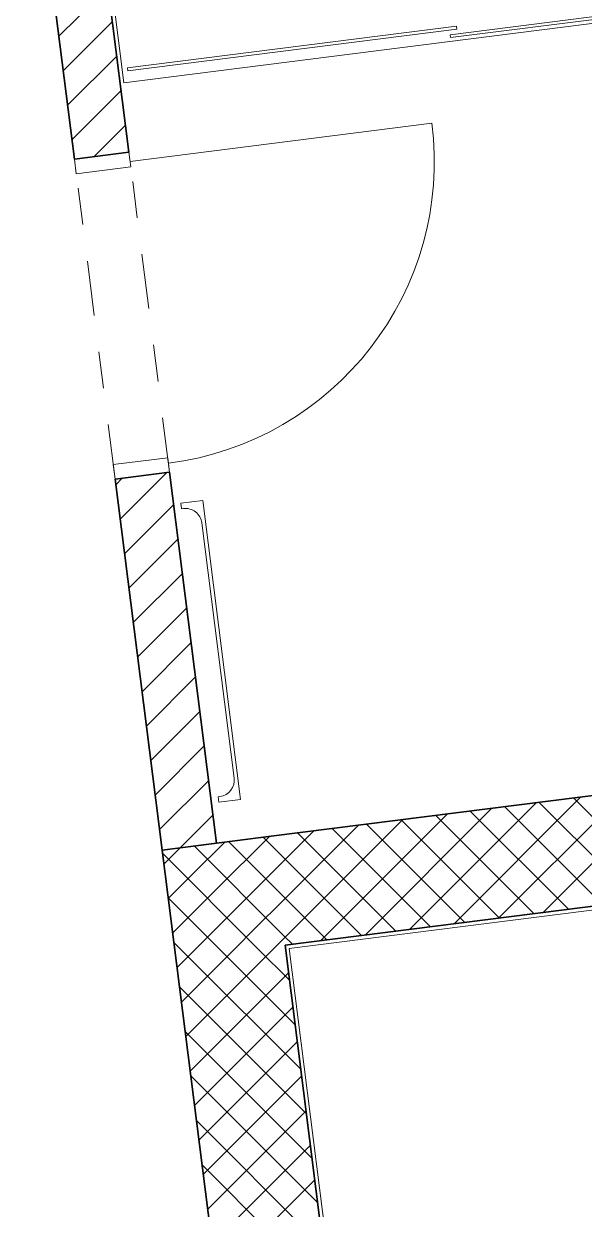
# Model space of a CAD drawing. Header units: metres. Extents: x 2713679.5 to 2713747.3, y 1226017.1 to 1226104.2.
# Drawn here: x 2713700.17 to 2713701.7, y 1226032.286 to 1226035.521 of the extents above; entities that cross this region are included whole.
import ezdxf

# ---------------------------------------------------------------- set-up
doc = ezdxf.new("R2010")
doc.units = ezdxf.units.M
doc.header["$MEASUREMENT"] = 0
doc.linetypes.add('Strichpunkt 3_1_1mm Achsen', pattern=[0.25, 0.15, -0.05, 0, -0.05])
doc.layers.add('plangrafiken', color=251, linetype='Continuous')
doc.layers.add('waende_stuetzen', color=250, linetype='Continuous')

msp = doc.modelspace()

# ---------------------------------------------------------------- linework, layer by layer
at = {"layer": 'plangrafiken', "color": 7, "linetype": 'Continuous', "lineweight": 13}
for p, q in [((2713700.4435, 1226035.36), (2713700.3302, 1226036.2528)), ((2713702.217, 1226035.6032), (2713701.3341, 1226035.4911)), ((2713702.2292, 1226035.5866), (2713700.4435, 1226035.36)), ((2713701.3351, 1226035.4832), (2713702.218, 1226035.5952)), ((2713701.3513, 1226035.5145), (2713700.4535, 1226035.4005)), ((2713700.4545, 1226035.3926), (2713701.3523, 1226035.5065)), ((2713701.3523, 1226035.5065), (2713701.3513, 1226035.5145)), ((2713701.3341, 1226035.4911), (2713701.3351, 1226035.4832)), ((2713700.4535, 1226035.4005), (2713700.4545, 1226035.3926)), ((2713700.6588, 1226034.22), (2713700.5992, 1226034.2124)), ((2713700.5992, 1226034.2124), (2713700.6011, 1226034.1975)), ((2713700.7622, 1226033.4045), (2713700.6588, 1226034.22)), ((2713700.6011, 1226034.1975), (2713700.6061, 1226034.1982)), ((2713700.6564, 1226034.1592), (2713700.7448, 1226033.4628)), ((2713700.7058, 1226033.4125), (2713700.7008, 1226033.4118)), ((2713700.7008, 1226033.4118), (2713700.7027, 1226033.397)), ((2713700.7027, 1226033.397), (2713700.7622, 1226033.4045)), ((2713701.7873, 1226033.1112), (2713700.8945, 1226032.9979)), ((2713700.8945, 1226032.9979), (2713701.1211, 1226031.2123))]:
    msp.add_line(p, q, dxfattribs=at)
for centre, start, end in [((2713700.6117, 1226034.1535), 7.2326, 97.2326), ((2713700.7001, 1226033.4571), 277.2326, 7.2326)]:
    msp.add_arc(centre, 0.045, start, end, dxfattribs=at)
at = {"layer": 'waende_stuetzen', "color": 7, "linetype": 'Continuous', "lineweight": 35}
for p, q in [((2713700.1702, 1226036.2426), (2713700.3087, 1226035.1513)), ((2713700.4575, 1226035.1702), (2713700.319, 1226036.2615)), ((2713700.4575, 1226035.1702), (2713700.3087, 1226035.1513)), ((2713700.5683, 1226034.2972), (2713700.4195, 1226034.2783)), ((2713700.4195, 1226034.2783), (2713700.5479, 1226033.2664)), ((2713700.6967, 1226033.2853), (2713700.5683, 1226034.2972)), ((2713702.78, 1226033.5497), (2713700.8455, 1226033.3042)), ((2713700.5479, 1226033.2664), (2713700.8455, 1226033.3042)), ((2713700.5479, 1226033.2664), (2713700.6967, 1226033.2853)), ((2713700.5479, 1226033.2664), (2713701.3392, 1226027.0314)), ((2713700.8833, 1226033.0066), (2713702.8178, 1226033.2521)), ((2713701.6746, 1226026.7716), (2713700.8833, 1226033.0066))]:
    msp.add_line(p, q, dxfattribs=at)
at = {"layer": 'waende_stuetzen', "color": 18, "linetype": 'Continuous', "lineweight": 0, "true_color": 0x000000}
for p, q in [((2713700.2661, 1226035.4868), (2713700.4003, 1226035.621)), ((2713700.2781, 1226035.3927), (2713700.4123, 1226035.5269)), ((2713700.29, 1226035.2986), (2713700.4242, 1226035.4328)), ((2713700.302, 1226035.2045), (2713700.4361, 1226035.3387)), ((2713700.3616, 1226035.158), (2713700.4481, 1226035.2445)), ((2713700.4214, 1226034.2633), (2713700.4389, 1226034.2808)), ((2713700.4334, 1226034.1692), (2713700.5604, 1226034.2962)), ((2713700.4453, 1226034.075), (2713700.5795, 1226034.2092)), ((2713700.4573, 1226033.9809), (2713700.5914, 1226034.1151)), ((2713700.4692, 1226033.8868), (2713700.6034, 1226034.021)), ((2713700.4811, 1226033.7927), (2713700.6153, 1226033.9268)), ((2713700.4931, 1226033.6985), (2713700.6273, 1226033.8327)), ((2713700.505, 1226033.6044), (2713700.6392, 1226033.7386)), ((2713700.517, 1226033.5103), (2713700.6512, 1226033.6445)), ((2713700.5289, 1226033.4162), (2713700.6631, 1226033.5504)), ((2713700.5409, 1226033.3221), (2713700.675, 1226033.4562)), ((2713701.5876, 1226033.096), (2713701.9339, 1226033.4423)), ((2713701.2231, 1226033.0497), (2713701.5695, 1226033.3961)), ((2713701.3446, 1226033.0651), (2713701.691, 1226033.4115)), ((2713701.4661, 1226033.0806), (2713701.8124, 1226033.4269)), ((2713701.8447, 1226033.1286), (2713701.5763, 1226033.397)), ((2713701.9388, 1226033.1405), (2713701.6705, 1226033.4089)), ((2713700.9802, 1226033.0189), (2713701.3265, 1226033.3652)), ((2713701.1016, 1226033.0343), (2713701.448, 1226033.3807)), ((2713701.6565, 1226033.1047), (2713701.3881, 1226033.3731)), ((2713701.7506, 1226033.1167), (2713701.4822, 1226033.385)), ((2713700.5976, 1226033.2727), (2713700.687, 1226033.3621)), ((2713700.8689, 1226033.1198), (2713701.0836, 1226033.3344)), ((2713700.8809, 1226033.0257), (2713701.205, 1226033.3498)), ((2713701.3741, 1226033.0689), (2713701.1057, 1226033.3372)), ((2713701.4682, 1226033.0808), (2713701.1999, 1226033.3492)), ((2713701.5623, 1226033.0928), (2713701.294, 1226033.3611)), ((2713700.6919, 1226033.1549), (2713700.8406, 1226033.3036)), ((2713700.8492, 1226033.2756), (2713700.8234, 1226033.3014)), ((2713700.857, 1226033.2139), (2713700.9621, 1226033.319)), ((2713701.1858, 1226033.045), (2713700.9175, 1226033.3133)), ((2713701.28, 1226033.0569), (2713701.0116, 1226033.3253)), ((2713700.5724, 1226033.2475), (2713700.5976, 1226033.2727)), ((2713700.6321, 1226033.2012), (2713700.7191, 1226033.2882)), ((2713700.88, 1226033.0326), (2713700.6351, 1226033.2775)), ((2713700.8646, 1226033.1541), (2713700.7293, 1226033.2894)), ((2713701.0917, 1226033.033), (2713700.8492, 1226033.2756)), ((2713700.8094, 1226032.9972), (2713700.5491, 1226033.2575)), ((2713700.5528, 1226033.2279), (2713700.5724, 1226033.2475)), ((2713700.7517, 1226033.1086), (2713700.857, 1226033.2139)), ((2713700.5648, 1226033.1338), (2713700.6321, 1226033.2012)), ((2713700.5767, 1226033.0397), (2713700.6919, 1226033.1549)), ((2713700.9976, 1226033.0211), (2713700.8646, 1226033.1541)), ((2713700.7152, 1226032.9853), (2713700.5645, 1226033.136)), ((2713700.6157, 1226032.9726), (2713700.7517, 1226033.1086)), ((2713700.8114, 1226033.0623), (2713700.8689, 1226033.1198)), ((2713700.7372, 1226032.9881), (2713700.8114, 1226033.0623)), ((2713700.6211, 1226032.9733), (2713700.5799, 1226033.0145)), ((2713700.8587, 1226033.0035), (2713700.8712, 1226033.016)), ((2713700.8712, 1226033.016), (2713700.8809, 1226033.0257)), ((2713700.9035, 1226033.0092), (2713700.88, 1226033.0326)), ((2713700.6006, 1226032.8515), (2713700.7372, 1226032.9881)), ((2713700.6125, 1226032.7573), (2713700.8587, 1226033.0035)), ((2713700.9108, 1226032.7897), (2713700.7152, 1226032.9853)), ((2713700.8954, 1226032.9111), (2713700.8094, 1226032.9972)), ((2713700.5886, 1226032.9456), (2713700.6157, 1226032.9726)), ((2713700.9263, 1226032.6682), (2713700.6211, 1226032.9733)), ((2713700.6245, 1226032.6632), (2713700.8928, 1226032.9316)), ((2713700.9417, 1226032.5467), (2713700.5953, 1226032.8931)), ((2713700.6364, 1226032.5691), (2713700.9048, 1226032.8374)), ((2713700.9571, 1226032.4252), (2713700.6107, 1226032.7716)), ((2713700.6484, 1226032.475), (2713700.9167, 1226032.7433)), ((2713700.9725, 1226032.3037), (2713700.6261, 1226032.6501)), ((2713700.6603, 1226032.3808), (2713700.9287, 1226032.6492)), ((2713700.6723, 1226032.2867), (2713700.9406, 1226032.5551)), ((2713700.9879, 1226032.1822), (2713700.6416, 1226032.5286)), ((2713700.6842, 1226032.1926), (2713700.9526, 1226032.461)), ((2713701.0033, 1226032.0608), (2713700.657, 1226032.4071)), ((2713700.6961, 1226032.0985), (2713700.9645, 1226032.3668))]:
    msp.add_line(p, q, dxfattribs=at)
at = {"layer": 'waende_stuetzen', "color": 7, "linetype": 'Continuous', "lineweight": 13}
for p, q in [((2713700.4607, 1226035.1454), (2713701.2841, 1226035.2499)), ((2713700.3138, 1226035.1116), (2713700.3087, 1226035.1513)), ((2713700.4575, 1226035.1702), (2713700.4626, 1226035.1305)), ((2713700.4626, 1226035.1305), (2713700.3138, 1226035.1116)), ((2713700.4145, 1226034.318), (2713700.5633, 1226034.3369)), ((2713700.5633, 1226034.3369), (2713700.5683, 1226034.2972)), ((2713700.4195, 1226034.2783), (2713700.4145, 1226034.318))]:
    msp.add_line(p, q, dxfattribs=at)
at = {"layer": 'waende_stuetzen', "color": 7, "linetype": 'Strichpunkt 3_1_1mm Achsen', "lineweight": 13}
for p, q in [((2713700.4195, 1226034.2783), (2713700.3087, 1226035.1513)), ((2713700.5683, 1226034.2972), (2713700.4575, 1226035.1702))]:
    msp.add_line(p, q, dxfattribs=at)
at = {"layer": 'waende_stuetzen', "color": 7, "linetype": 'Continuous', "lineweight": 13}
msp.add_arc((2713700.4607, 1226035.1454), 0.83, 277.2326, 7.2326, dxfattribs=at)

doc.saveas('drawing.dxf')
